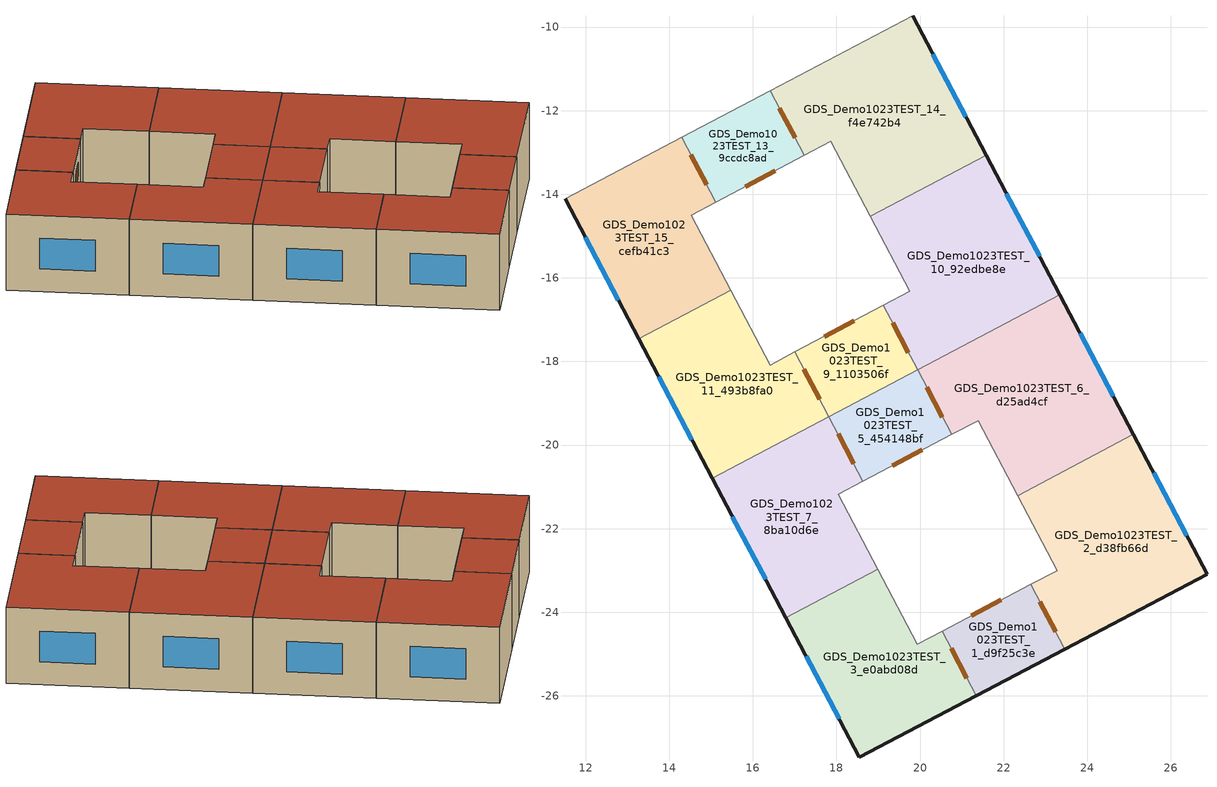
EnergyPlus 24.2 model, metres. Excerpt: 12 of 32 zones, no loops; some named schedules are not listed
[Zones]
GDS_Demo1023TEST_10_92edbe8e
 floor to GDS_Demo1023TEST_12_8810b300 (Generic Interior Floor): 21.58,-13.07 23.34,-16.41 19.94,-18.2 19.13,-16.66 19.76,-16.32 18.81,-14.53 z2.57
 wall outside (gds__ABC_wall_baseline_exterior): 23.34,-16.41 21.58,-13.07 z2.57:5.13
 wall to GDS_Demo1023TEST_12_8810b300 (Generic Interior Wall): 18.81,-14.53 19.76,-16.32 19.13,-16.66 z2.57:5.13
 wall to GDS_Demo1023TEST_9_1103506f (Generic Interior Wall): 19.13,-16.66 19.94,-18.2 z2.57:5.13
 wall to GDS_Demo1023TEST_14_f4e742b4 (Generic Interior Wall): 21.58,-13.07 18.81,-14.53 z2.57:5.13
 wall to GDS_Demo1023TEST_6_d25ad4cf (Generic Interior Wall): 19.94,-18.2 23.34,-16.41 z2.57:5.13
 window (gds__ABC_window_operable_baseline_exterior): 22.86,-15.49 22.07,-13.99 z3.33:4.36
 door inside (Generic Interior Door): 19.34,-17.07 19.72,-17.79 z2.62:4.72
 roof outside (gds__ABC_roof_baseline_exterior): 18.81,-14.53 19.76,-16.32 19.13,-16.66 19.94,-18.2 23.34,-16.41 21.58,-13.07 z5.13
GDS_Demo1023TEST_11_493b8fa0
 floor to GDS_Demo1023TEST_12_8810b300 (Generic Interior Floor): 17.01,-17.77 17.82,-19.32 15.03,-20.79 13.27,-17.45 15.47,-16.29 16.41,-18.09 z2.57
 wall outside (gds__ABC_wall_baseline_exterior): 13.27,-17.45 15.03,-20.79 z2.57:5.13
 wall to GDS_Demo1023TEST_12_8810b300 (Generic Interior Wall): 17.01,-17.77 16.41,-18.09 15.47,-16.29 z2.57:5.13
 wall to GDS_Demo1023TEST_9_1103506f (Generic Interior Wall): 17.82,-19.32 17.01,-17.77 z2.57:5.13
 wall to GDS_Demo1023TEST_15_cefb41c3 (Generic Interior Wall): 15.47,-16.29 13.27,-17.45 z2.57:5.13
 wall to GDS_Demo1023TEST_7_8ba10d6e (Generic Interior Wall): 15.03,-20.79 17.82,-19.32 z2.57:5.13
 window (gds__ABC_window_operable_baseline_exterior): 13.75,-18.37 14.54,-19.87 z3.33:4.36
 door inside (Generic Interior Door): 17.6,-18.91 17.22,-18.19 z2.62:4.72
 roof outside (gds__ABC_roof_baseline_exterior): 13.27,-17.45 15.03,-20.79 17.82,-19.32 17.01,-17.77 16.41,-18.09 15.47,-16.29 z5.13
GDS_Demo1023TEST_13_9ccdc8ad
 floor to GDS_Demo1023TEST_16_007eebd0 (Generic Interior Floor): 16.42,-11.52 17.23,-13.07 15.11,-14.19 14.3,-12.64 z2.57
 wall to GDS_Demo1023TEST_15_cefb41c3 (Generic Interior Wall): 14.3,-12.64 15.11,-14.19 z2.57:5.13
 wall to GDS_Demo1023TEST_17_f00c75cc (Generic Interior Wall): 16.42,-11.52 14.3,-12.64 z2.57:5.13
 wall to GDS_Demo1023TEST_16_007eebd0 (Generic Interior Wall): 15.11,-14.19 17.23,-13.07 z2.57:5.13
 wall to GDS_Demo1023TEST_14_f4e742b4 (Generic Interior Wall): 17.23,-13.07 16.42,-11.52 z2.57:5.13
 door inside (Generic Interior Door): 14.52,-13.06 14.9,-13.77 / 15.82,-13.82 16.53,-13.44 / 17.02,-12.65 16.64,-11.94 z2.62:4.72
 roof outside (gds__ABC_roof_baseline_exterior): 14.3,-12.64 15.11,-14.19 17.23,-13.07 16.42,-11.52 z5.13
GDS_Demo1023TEST_14_f4e742b4
 floor to GDS_Demo1023TEST_16_007eebd0 (Generic Interior Floor): 19.82,-9.73 21.58,-13.07 18.81,-14.53 17.87,-12.74 17.23,-13.07 16.42,-11.52 z2.57
 wall outside (gds__ABC_wall_baseline_exterior): 21.58,-13.07 19.82,-9.73 z2.57:5.13
 wall to GDS_Demo1023TEST_16_007eebd0 (Generic Interior Wall): 17.23,-13.07 17.87,-12.74 18.81,-14.53 z2.57:5.13
 wall to GDS_Demo1023TEST_18_9762a422 (Generic Interior Wall): 19.82,-9.73 16.42,-11.52 z2.57:5.13
 window (gds__ABC_window_operable_baseline_exterior): 21.1,-12.15 20.31,-10.65 z3.33:4.36
 roof outside (gds__ABC_roof_baseline_exterior): 16.42,-11.52 17.23,-13.07 17.87,-12.74 18.81,-14.53 21.58,-13.07 19.82,-9.73 z5.13
GDS_Demo1023TEST_15_cefb41c3
 floor to GDS_Demo1023TEST_16_007eebd0 (Generic Interior Floor): 14.3,-12.64 15.11,-14.19 14.52,-14.5 15.47,-16.29 13.27,-17.45 11.51,-14.11 z2.57
 wall outside (gds__ABC_wall_baseline_exterior): 11.51,-14.11 13.27,-17.45 z2.57:5.13
 wall to GDS_Demo1023TEST_16_007eebd0 (Generic Interior Wall): 15.47,-16.29 14.52,-14.5 15.11,-14.19 z2.57:5.13
 wall to GDS_Demo1023TEST_19_b7978965 (Generic Interior Wall): 14.3,-12.64 11.51,-14.11 z2.57:5.13
 window (gds__ABC_window_operable_baseline_exterior): 11.99,-15.03 12.78,-16.54 z3.33:4.36
 roof outside (gds__ABC_roof_baseline_exterior): 11.51,-14.11 13.27,-17.45 15.47,-16.29 14.52,-14.5 15.11,-14.19 14.3,-12.64 z5.13
GDS_Demo1023TEST_1_d9f25c3e
 floor to GDS_Demo1023TEST_4_ec3c371f (Generic Interior Floor): 22.65,-23.33 23.46,-24.88 21.34,-26 20.53,-24.45 z2.57
 wall outside (gds__ABC_wall_baseline_exterior): 21.34,-26 23.46,-24.88 z2.57:5.13
 wall to GDS_Demo1023TEST_3_e0abd08d (Generic Interior Wall): 20.53,-24.45 21.34,-26 z2.57:5.13
 wall to GDS_Demo1023TEST_4_ec3c371f (Generic Interior Wall): 22.65,-23.33 20.53,-24.45 z2.57:5.13
 wall to GDS_Demo1023TEST_2_d38fb66d (Generic Interior Wall): 23.46,-24.88 22.65,-23.33 z2.57:5.13
 door inside (Generic Interior Door): 20.75,-24.87 21.12,-25.58 / 21.95,-23.7 21.23,-24.08 / 23.24,-24.47 22.87,-23.75 z2.62:4.72
 roof outside (gds__ABC_roof_baseline_exterior): 20.53,-24.45 21.34,-26 23.46,-24.88 22.65,-23.33 z5.13
GDS_Demo1023TEST_2_d38fb66d
 floor to GDS_Demo1023TEST_4_ec3c371f (Generic Interior Floor): 25.1,-19.75 26.86,-23.09 23.46,-24.88 22.65,-23.33 23.28,-23 22.33,-21.21 z2.57
 wall outside (gds__ABC_wall_baseline_exterior): 23.46,-24.88 26.86,-23.09 25.1,-19.75 z2.57:5.13
 wall to GDS_Demo1023TEST_4_ec3c371f (Generic Interior Wall): 22.33,-21.21 23.28,-23 22.65,-23.33 z2.57:5.13
 wall to GDS_Demo1023TEST_6_d25ad4cf (Generic Interior Wall): 25.1,-19.75 22.33,-21.21 z2.57:5.13
 window (gds__ABC_window_operable_baseline_exterior): 26.38,-22.17 25.59,-20.66 z3.33:4.36
 roof outside (gds__ABC_roof_baseline_exterior): 22.33,-21.21 23.28,-23 22.65,-23.33 23.46,-24.88 26.86,-23.09 25.1,-19.75 z5.13
GDS_Demo1023TEST_3_e0abd08d
 floor to GDS_Demo1023TEST_4_ec3c371f (Generic Interior Floor): 20.53,-24.45 21.34,-26 18.55,-27.47 16.79,-24.13 18.99,-22.97 19.94,-24.76 z2.57
 wall outside (gds__ABC_wall_baseline_exterior): 16.79,-24.13 18.55,-27.47 21.34,-26 z2.57:5.13
 wall to GDS_Demo1023TEST_4_ec3c371f (Generic Interior Wall): 20.53,-24.45 19.94,-24.76 18.99,-22.97 z2.57:5.13
 wall to GDS_Demo1023TEST_7_8ba10d6e (Generic Interior Wall): 18.99,-22.97 16.79,-24.13 z2.57:5.13
 window (gds__ABC_window_operable_baseline_exterior): 17.27,-25.05 18.07,-26.55 z3.33:4.36
 roof outside (gds__ABC_roof_baseline_exterior): 16.79,-24.13 18.55,-27.47 21.34,-26 20.53,-24.45 19.94,-24.76 18.99,-22.97 z5.13
GDS_Demo1023TEST_5_454148bf
 floor to GDS_Demo1023TEST_8_8ae68332 (Generic Interior Floor): 19.94,-18.2 20.76,-19.75 18.64,-20.87 17.82,-19.32 z2.57
 wall to GDS_Demo1023TEST_7_8ba10d6e (Generic Interior Wall): 17.82,-19.32 18.64,-20.87 z2.57:5.13
 wall to GDS_Demo1023TEST_9_1103506f (Generic Interior Wall): 19.94,-18.2 17.82,-19.32 z2.57:5.13
 wall to GDS_Demo1023TEST_8_8ae68332 (Generic Interior Wall): 18.64,-20.87 20.76,-19.75 z2.57:5.13
 wall to GDS_Demo1023TEST_6_d25ad4cf (Generic Interior Wall): 20.76,-19.75 19.94,-18.2 z2.57:5.13
 door inside (Generic Interior Door): 18.04,-19.73 18.42,-20.45 / 19.34,-20.5 20.05,-20.12 / 20.54,-19.33 20.16,-18.62 z2.62:4.72
 roof outside (gds__ABC_roof_baseline_exterior): 17.82,-19.32 18.64,-20.87 20.76,-19.75 19.94,-18.2 z5.13
GDS_Demo1023TEST_6_d25ad4cf
 floor to GDS_Demo1023TEST_8_8ae68332 (Generic Interior Floor): 23.34,-16.41 25.1,-19.75 22.33,-21.21 21.39,-19.41 20.76,-19.75 19.94,-18.2 z2.57
 wall outside (gds__ABC_wall_baseline_exterior): 25.1,-19.75 23.34,-16.41 z2.57:5.13
 wall to GDS_Demo1023TEST_8_8ae68332 (Generic Interior Wall): 20.76,-19.75 21.39,-19.41 22.33,-21.21 z2.57:5.13
 window (gds__ABC_window_operable_baseline_exterior): 24.62,-18.83 23.83,-17.33 z3.33:4.36
 roof outside (gds__ABC_roof_baseline_exterior): 19.94,-18.2 20.76,-19.75 21.39,-19.41 22.33,-21.21 25.1,-19.75 23.34,-16.41 z5.13
GDS_Demo1023TEST_7_8ba10d6e
 floor to GDS_Demo1023TEST_8_8ae68332 (Generic Interior Floor): 17.82,-19.32 18.64,-20.87 18.04,-21.18 18.99,-22.97 16.79,-24.13 15.03,-20.79 z2.57
 wall outside (gds__ABC_wall_baseline_exterior): 15.03,-20.79 16.79,-24.13 z2.57:5.13
 wall to GDS_Demo1023TEST_8_8ae68332 (Generic Interior Wall): 18.99,-22.97 18.04,-21.18 18.64,-20.87 z2.57:5.13
 window (gds__ABC_window_operable_baseline_exterior): 15.51,-21.71 16.31,-23.21 z3.33:4.36
 roof outside (gds__ABC_roof_baseline_exterior): 15.03,-20.79 16.79,-24.13 18.99,-22.97 18.04,-21.18 18.64,-20.87 17.82,-19.32 z5.13
GDS_Demo1023TEST_9_1103506f
 floor to GDS_Demo1023TEST_12_8810b300 (Generic Interior Floor): 19.13,-16.66 19.94,-18.2 17.82,-19.32 17.01,-17.77 z2.57
 wall to GDS_Demo1023TEST_12_8810b300 (Generic Interior Wall): 19.13,-16.66 17.01,-17.77 z2.57:5.13
 door inside (Generic Interior Door): 18.42,-17.03 17.71,-17.4 z2.62:4.72
 roof outside (gds__ABC_roof_baseline_exterior): 17.01,-17.77 17.82,-19.32 19.94,-18.2 19.13,-16.66 z5.13
[Building]
GDS_designcase: North Axis {deg}=0; Terrain=City; Solar Distribution=FullExteriorWithReflections
[Site:Location]
Site 1: Latitude {deg}=0; Longitude {deg}=0; Time Zone {hr}=0; Elevation {m}=0
[Site:WaterMainsTemperature]
Calculation Method=CorrelationFromWeatherFile
[SizingPeriod:DesignDay] Day of Month=21; Dry-Bulb Temperature Range Modifier Type=DefaultMultipliers; Humidity Condition Type=Wetbulb; Barometric Pressure {Pa}=101230; Rain Indicator=No; Snow Indicator=No; Daylight Saving Time Indicator=No; Solar Model Indicator=ASHRAEClearSky; Begin Environment Reset Mode=FullResetAtBeginEnvironment
Name | Month | Day Type | Maximum Dry-Bulb Temperature {C} | Daily Dry-Bulb Temperature Range {deltaC} | Wetbulb or DewPoint at Maximum Dry-Bulb {C} | Wind Speed {m/s} | Wind Direction {deg} | Sky Clearness
Syracuse.Hancock.Intl.AP Cooling Design Day 0.4% Condns DB=>MWB | 7 | SummerDesignDay | 31.1 | 8.6 | 21.8 | 2.2 | 217 | 1
Syracuse.Hancock.Intl.AP Heating Design Day 99.6% Condns DB | 1 | WinterDesignDay | -9.7856 | 0 | -9.7856 | 2.6 | 340 | 0
[Site:GroundTemperature:BuildingSurface]
13.3, 12.4, 12.6, 13.3, 15.8, 18, 19.8, 20.8, 20.6, 19.3, 17.3, 15.1
[Material] Thermal Absorptance=0.9
Name | Roughness | Thickness {m} | Conductivity {W/m-K} | Density {kg/m3} | Specific Heat {J/kg-K} | Solar Absorptance | Visible Absorptance
gds__gds__ABC_roof_baseline_exterior_0 | MediumRough | 0.25 | 0.078 | 800 | 900 | 0.7 | 0.7
gds__gds__ABC_wall_baseline_exterior_0 | MediumRough | 0.3 | 0.32 | 1800 | 900 | 0.7 | 0.7
Generic 25mm Wood | MediumSmooth | 0.0254 | 0.15 | 608 | 1630 | 0.5 | 0.5
Generic Acoustic Tile | MediumSmooth | 0.02 | 0.06 | 368 | 590 | 0.2 | 0.2
Generic Ceiling Air Gap | Smooth | 0.1 | 0.556 | 1.28 | 1000 | 0.7 | 0.7
Generic Gypsum Board | MediumSmooth | 0.0127 | 0.16 | 800 | 1090 | 0.5 | 0.5
Generic LW Concrete | MediumRough | 0.1 | 0.53 | 1280 | 840 | 0.8 | 0.8
Generic Wall Air Gap | Smooth | 0.1 | 0.667 | 1.28 | 1000 | 0.7 | 0.7
[WindowMaterial:SimpleGlazingSystem]
gds__gds__ABC_window_operable_baseline_exterior_0: U-Factor {W/m2-K}=3.634; Solar Heat Gain Coefficient=0.348; Visible Transmittance=0.4
[Construction]
gds__ABC_roof_baseline_exterior: gds__gds__ABC_roof_baseline_exterior_0
gds__ABC_wall_baseline_exterior: gds__gds__ABC_wall_baseline_exterior_0
gds__ABC_window_operable_baseline_exterior: gds__gds__ABC_window_operable_baseline_exterior_0
Generic Interior Door: Generic 25mm Wood
Generic Interior Floor: Generic Acoustic Tile, Generic Ceiling Air Gap, Generic LW Concrete
Generic Interior Wall: Generic Gypsum Board, Generic Wall Air Gap, Generic Gypsum Board
[Zone] Multiplier=1; Ceiling Height {m}=2.565; Part of Total Floor Area=Yes
Name | Volume {m3}
GDS_Demo1023TEST_10_92edbe8e | 33.5376
GDS_Demo1023TEST_11_493b8fa0; GDS_Demo1023TEST_15_cefb41c3; GDS_Demo1023TEST_3_e0abd08d; GDS_Demo1023TEST_7_8ba10d6e | 27.0871
GDS_Demo1023TEST_13_9ccdc8ad; GDS_Demo1023TEST_1_d9f25c3e; GDS_Demo1023TEST_5_454148bf; GDS_Demo1023TEST_9_1103506f | 10.7439
GDS_Demo1023TEST_14_f4e742b4; GDS_Demo1023TEST_2_d38fb66d; GDS_Demo1023TEST_6_d25ad4cf | 33.5375
[Space]
Name | Zone | Volume {m3} | Space Type
GDS_Demo1023TEST_10_92edbe8e_Space | GDS_Demo1023TEST_10_92edbe8e | 33.5376 | GDS_Bed_R9
GDS_Demo1023TEST_11_493b8fa0_Space | GDS_Demo1023TEST_11_493b8fa0 | 27.0871 | GDS_Bed_R10
GDS_Demo1023TEST_13_9ccdc8ad_Space | GDS_Demo1023TEST_13_9ccdc8ad | 10.7439 | GDS_Bath_R12
GDS_Demo1023TEST_14_f4e742b4_Space | GDS_Demo1023TEST_14_f4e742b4 | 33.5375 | GDS_Bed_R13
GDS_Demo1023TEST_15_cefb41c3_Space | GDS_Demo1023TEST_15_cefb41c3 | 27.0871 | GDS_Bed_R14
GDS_Demo1023TEST_1_d9f25c3e_Space | GDS_Demo1023TEST_1_d9f25c3e | 10.7439 | GDS_Bath_R0
GDS_Demo1023TEST_2_d38fb66d_Space | GDS_Demo1023TEST_2_d38fb66d | 33.5375 | GDS_Bed_R1
GDS_Demo1023TEST_3_e0abd08d_Space | GDS_Demo1023TEST_3_e0abd08d | 27.0871 | GDS_Bed_R2
GDS_Demo1023TEST_5_454148bf_Space | GDS_Demo1023TEST_5_454148bf | 10.7439 | GDS_Bath_R4
GDS_Demo1023TEST_6_d25ad4cf_Space | GDS_Demo1023TEST_6_d25ad4cf | 33.5375 | GDS_Bed_R5
GDS_Demo1023TEST_7_8ba10d6e_Space | GDS_Demo1023TEST_7_8ba10d6e | 27.0871 | GDS_Bed_R6
GDS_Demo1023TEST_9_1103506f_Space | GDS_Demo1023TEST_9_1103506f | 10.7439 | GDS_Bath_R8
[SpaceList]
GDS_Bed_R9: GDS_Demo1023TEST_10_92edbe8e_Space
GDS_Bed_R10: GDS_Demo1023TEST_11_493b8fa0_Space
GDS_Bath_R12: GDS_Demo1023TEST_13_9ccdc8ad_Space
GDS_Bed_R13: GDS_Demo1023TEST_14_f4e742b4_Space
GDS_Bed_R14: GDS_Demo1023TEST_15_cefb41c3_Space
GDS_Bath_R0: GDS_Demo1023TEST_1_d9f25c3e_Space
GDS_Bath_R28: GDS_Demo1023TEST_29_cff00286_Space
GDS_Bed_R1: GDS_Demo1023TEST_2_d38fb66d_Space
GDS_Bed_R2: GDS_Demo1023TEST_3_e0abd08d_Space
GDS_Bath_R4: GDS_Demo1023TEST_5_454148bf_Space
GDS_Bed_R5: GDS_Demo1023TEST_6_d25ad4cf_Space
GDS_Bed_R6: GDS_Demo1023TEST_7_8ba10d6e_Space
GDS_Bath_R8: GDS_Demo1023TEST_9_1103506f_Space
[Lights] Design Level Calculation Method=Watts/Area; Watts per Floor Area {W/m2}=5.17; Return Air Fraction=0; Fraction Radiant=0.32; Fraction Visible=0.25; Fraction Replaceable=1
Name | Zone or ZoneList or Space or SpaceList | Schedule
{e5822f6a-ae30-4a33-93ed-679e83f6d61f} | GDS_Bed_R9 | GDS_Bed_Lighting
{04ebb7da-0375-4769-bd56-803d1a98c781} | GDS_Bed_R10 | GDS_Bed_Lighting
{e060f8f9-2f63-4974-b653-d3445457b6c8} | GDS_Bath_R12 | GDS_Bath_Lighting
{e939422b-f962-4b6a-b0ed-ca4cffa48f2a} | GDS_Bed_R13 | GDS_Bed_Lighting
{c7d3c1dc-0d41-43ba-8da3-1ceda9e4fb73} | GDS_Bed_R14 | GDS_Bed_Lighting
{9742f5cb-3d86-4073-8b65-993987fcf223} | GDS_Bath_R0 | GDS_Bath_Lighting
GDS_Bath_Lighting | GDS_Bath_R28 | GDS_Bath_Lighting
{bccba1dc-c6e1-4284-a330-6883cbc5c813} | GDS_Bed_R1 | GDS_Bed_Lighting
{4a443105-2e5e-4200-973f-547759293bbc} | GDS_Bed_R2 | GDS_Bed_Lighting
{d8ba72c2-1027-4812-a074-0e7a1294ada3} | GDS_Bath_R4 | GDS_Bath_Lighting
{d74b4b96-a628-4dad-af80-80d227de7de3} | GDS_Bed_R5 | GDS_Bed_Lighting
GDS_Bed_Lighting | GDS_Bed_R6 | GDS_Bed_Lighting
{157c2828-7223-4a89-b59a-60c637a3717a} | GDS_Bath_R8 | GDS_Bath_Lighting
[People] Number of People Calculation Method=People/Area; Fraction Radiant=0.3; Enable ASHRAE 55 Comfort Warnings=No; Mean Radiant Temperature Calculation Type=EnclosureAveraged; Work Efficiency Schedule=GDS_Work_Efficiency_Schedule; Clothing Insulation Calculation Method=ClothingInsulationSchedule; Clothing Insulation Schedule=GDS_Clothing_Schedule; Air Velocity Schedule=GDS_Air_Velocity_Schedule; Thermal Comfort Model Type 1=Fanger
Name | Zone or ZoneList or Space or SpaceList | Number of People Schedule | People per Floor Area {person/m2} | Activity Level Schedule
{ab7b2177-ad39-4897-92f8-6883e7ffd0dd} | GDS_Bed_R9 | GDS_Bed_Occupancy | 0.0269 | GDS_Bed_Activity
{6b9206c7-4351-4a7a-a6b3-3f7f89abba4c} | GDS_Bed_R10 | GDS_Bed_Occupancy | 0.0269 | GDS_Bed_Activity
{b12b50db-79dc-4302-b246-233438003336} | GDS_Bath_R12 | GDS_Bath_Occupancy | 0.01 | GDS_Bath_Activity
{3c98caa4-aa7b-42d3-a794-bf74eab474ac} | GDS_Bed_R13 | GDS_Bed_Occupancy | 0.0269 | GDS_Bed_Activity
{830abf93-9d52-4e4c-a803-cd59517f92fa} | GDS_Bed_R14 | GDS_Bed_Occupancy | 0.0269 | GDS_Bed_Activity
{7c7cea73-3d79-4242-b20f-36032f37d2bf} | GDS_Bath_R0 | GDS_Bath_Occupancy | 0.01 | GDS_Bath_Activity
GDS_Bath_People | GDS_Bath_R28 | GDS_Bath_Occupancy | 0.01 | GDS_Bath_Activity
{ef3bc421-c704-4626-baec-9c25928d6f59} | GDS_Bed_R1 | GDS_Bed_Occupancy | 0.0269 | GDS_Bed_Activity
{62821435-11e8-45ee-99eb-6bac201457a1} | GDS_Bed_R2 | GDS_Bed_Occupancy | 0.0269 | GDS_Bed_Activity
{e1ca86ed-27a9-4d5b-b306-bf2178b7ee94} | GDS_Bath_R4 | GDS_Bath_Occupancy | 0.01 | GDS_Bath_Activity
{1790190e-601f-42a2-bbf7-ed18dd4f3300} | GDS_Bed_R5 | GDS_Bed_Occupancy | 0.0269 | GDS_Bed_Activity
GDS_Bed_People | GDS_Bed_R6 | GDS_Bed_Occupancy | 0.0269 | GDS_Bed_Activity
{5952f623-f157-4f55-b1bb-f11bc4906fc4} | GDS_Bath_R8 | GDS_Bath_Occupancy | 0.01 | GDS_Bath_Activity
[ElectricEquipment] Design Level Calculation Method=Watts/Area; Fraction Latent=0; Fraction Radiant=0.5; Fraction Lost=0
Name | Zone or ZoneList or Space or SpaceList | Schedule | Watts per Floor Area {W/m2}
{5546f88f-75f8-44c4-84da-78cc9310355a} | GDS_Bed_R9 | GDS_Bed_Equipment | 18
{8db9b60a-756f-402b-8065-0ff32c3f89cb} | GDS_Bed_R10 | GDS_Bed_Equipment | 18
{8e7bad45-7276-44c1-9c67-6e2dd0c21e72} | GDS_Bath_R12 | GDS_Bath_Equipment | 2.5
{f6072329-4637-4a1d-b6f1-6ea62c7da0e1} | GDS_Bed_R13 | GDS_Bed_Equipment | 18
{42a77c59-a5d4-4dd7-8d78-88ca11184526} | GDS_Bed_R14 | GDS_Bed_Equipment | 18
{b794e4b3-ea68-4cb4-ae06-2723126f5a61} | GDS_Bath_R0 | GDS_Bath_Equipment | 2.5
GDS_Bath_ElecEquip | GDS_Bath_R28 | GDS_Bath_Equipment | 2.5
{c60da951-a519-43de-a691-11c50961b550} | GDS_Bed_R1 | GDS_Bed_Equipment | 18
{491715d5-a525-44d6-b9d4-d543626bba4d} | GDS_Bed_R2 | GDS_Bed_Equipment | 18
{84e9c8fe-2f69-4d29-a758-dea53c171817} | GDS_Bath_R4 | GDS_Bath_Equipment | 2.5
{eee20e8b-dc0c-47bb-978e-efe4da21a4df} | GDS_Bed_R5 | GDS_Bed_Equipment | 18
GDS_Bed_ElecEquip | GDS_Bed_R6 | GDS_Bed_Equipment | 18
{fb6c1c85-4c43-446c-90fd-63a2ec59bd5a} | GDS_Bath_R8 | GDS_Bath_Equipment | 2.5
[ZoneInfiltration:DesignFlowRate] Design Flow Rate Calculation Method=Flow/ExteriorArea; Flow Rate per Exterior Surface Area {m3/s-m2}=0.0007; Constant Term Coefficient=1; Temperature Term Coefficient=0; Velocity Term Coefficient=0
Name | Zone or ZoneList or Space or SpaceList | Schedule
{91b4c3b0-f4af-4292-9613-d1a85c39cf6a} | GDS_Bed_R9 | GDS_Bed_Infiltration
{c19fdeea-2eb5-4712-b4ae-f9b7accff983} | GDS_Bed_R10 | GDS_Bed_Infiltration
{de550457-c6fa-422d-b69e-a03848a04b48} | GDS_Bath_R12 | GDS_Bath_Infiltration
{8d346b91-1242-47f9-955d-1b2dae36b190} | GDS_Bed_R13 | GDS_Bed_Infiltration
{66b0f823-3fe4-4d13-aedf-ac2229b7a0ec} | GDS_Bed_R14 | GDS_Bed_Infiltration
{fe535695-fc57-4e26-afc3-741eeb81128d} | GDS_Bath_R0 | GDS_Bath_Infiltration
GDS_Bath_Infiltration | GDS_Bath_R28 | GDS_Bath_Infiltration
{19470085-cbd4-4732-ad88-050e2dcef72e} | GDS_Bed_R1 | GDS_Bed_Infiltration
{ef18460a-10ec-4998-b4fb-e265d86646cd} | GDS_Bed_R2 | GDS_Bed_Infiltration
{7d9ffac4-2e57-496c-a246-99fc4abdc2bf} | GDS_Bath_R4 | GDS_Bath_Infiltration
{0527ef5f-108d-4c34-ac82-548da09540f8} | GDS_Bed_R5 | GDS_Bed_Infiltration
GDS_Bed_Infiltration | GDS_Bed_R6 | GDS_Bed_Infiltration
{a3375efe-b1e3-4104-81f9-410e50077561} | GDS_Bath_R8 | GDS_Bath_Infiltration
[ZoneControl:Thermostat] Temperature Difference Between Cutout And Setpoint {deltaC}=0
Name | Zone or ZoneList | Control Type Schedule | Control 1
GDS_Demo1023TEST_10_92edbe8e Thermostat | GDS_Demo1023TEST_10_92edbe8e | GDS_Demo1023TEST_10_92edbe8e Thermostat Schedule | GDS_Bed_Setpoint..GDS_Demo1023TEST_10_92edbe8e
GDS_Demo1023TEST_11_493b8fa0 Thermostat | GDS_Demo1023TEST_11_493b8fa0 | GDS_Demo1023TEST_11_493b8fa0 Thermostat Schedule | GDS_Bed_Setpoint..GDS_Demo1023TEST_11_493b8fa0
GDS_Demo1023TEST_13_9ccdc8ad Thermostat | GDS_Demo1023TEST_13_9ccdc8ad | GDS_Demo1023TEST_13_9ccdc8ad Thermostat Schedule | GDS_Bath_Setpoint..GDS_Demo1023TEST_13_9ccdc8ad
GDS_Demo1023TEST_14_f4e742b4 Thermostat | GDS_Demo1023TEST_14_f4e742b4 | GDS_Demo1023TEST_14_f4e742b4 Thermostat Schedule | GDS_Bed_Setpoint..GDS_Demo1023TEST_14_f4e742b4
GDS_Demo1023TEST_15_cefb41c3 Thermostat | GDS_Demo1023TEST_15_cefb41c3 | GDS_Demo1023TEST_15_cefb41c3 Thermostat Schedule | GDS_Bed_Setpoint..GDS_Demo1023TEST_15_cefb41c3
GDS_Demo1023TEST_1_d9f25c3e Thermostat | GDS_Demo1023TEST_1_d9f25c3e | GDS_Demo1023TEST_1_d9f25c3e Thermostat Schedule | GDS_Bath_Setpoint..GDS_Demo1023TEST_1_d9f25c3e
GDS_Demo1023TEST_2_d38fb66d Thermostat | GDS_Demo1023TEST_2_d38fb66d | GDS_Demo1023TEST_2_d38fb66d Thermostat Schedule | GDS_Bed_Setpoint..GDS_Demo1023TEST_2_d38fb66d
GDS_Demo1023TEST_3_e0abd08d Thermostat | GDS_Demo1023TEST_3_e0abd08d | GDS_Demo1023TEST_3_e0abd08d Thermostat Schedule | GDS_Bed_Setpoint..GDS_Demo1023TEST_3_e0abd08d
GDS_Demo1023TEST_5_454148bf Thermostat | GDS_Demo1023TEST_5_454148bf | GDS_Demo1023TEST_5_454148bf Thermostat Schedule | GDS_Bath_Setpoint..GDS_Demo1023TEST_5_454148bf
GDS_Demo1023TEST_6_d25ad4cf Thermostat | GDS_Demo1023TEST_6_d25ad4cf | GDS_Demo1023TEST_6_d25ad4cf Thermostat Schedule | GDS_Bed_Setpoint..GDS_Demo1023TEST_6_d25ad4cf
GDS_Demo1023TEST_7_8ba10d6e Thermostat | GDS_Demo1023TEST_7_8ba10d6e | GDS_Demo1023TEST_7_8ba10d6e Thermostat Schedule | GDS_Bed_Setpoint..GDS_Demo1023TEST_7_8ba10d6e
GDS_Demo1023TEST_9_1103506f Thermostat | GDS_Demo1023TEST_9_1103506f | GDS_Demo1023TEST_9_1103506f Thermostat Schedule | GDS_Bath_Setpoint..GDS_Demo1023TEST_9_1103506f
[ThermostatSetpoint:DualSetpoint]
Name | Heating Setpoint Temperature Schedule | Cooling Setpoint Temperature Schedule
GDS_Bed_Setpoint..GDS_Demo1023TEST_10_92edbe8e; GDS_Bed_Setpoint..GDS_Demo1023TEST_11_493b8fa0; GDS_Bed_Setpoint..GDS_Demo1023TEST_14_f4e742b4; GDS_Bed_Setpoint..GDS_Demo1023TEST_15_cefb41c3; GDS_Bed_Setpoint..GDS_Demo1023TEST_2_d38fb66d; GDS_Bed_Setpoint..GDS_Demo1023TEST_3_e0abd08d; GDS_Bed_Setpoint..GDS_Demo1023TEST_6_d25ad4cf; GDS_Bed_Setpoint..GDS_Demo1023TEST_7_8ba10d6e | GDS_Bed_Heating | GDS_Bed_Cooling
GDS_Bath_Setpoint..GDS_Demo1023TEST_13_9ccdc8ad; GDS_Bath_Setpoint..GDS_Demo1023TEST_1_d9f25c3e; GDS_Bath_Setpoint..GDS_Demo1023TEST_5_454148bf; GDS_Bath_Setpoint..GDS_Demo1023TEST_9_1103506f | GDS_Bath_Heating | GDS_Bath_Cooling
[Zone equipment]
GDS_Demo1023TEST_10_92edbe8e: GDS_Demo1023TEST_10_92edbe8e Electric Baseboard
GDS_Demo1023TEST_11_493b8fa0: GDS_Demo1023TEST_11_493b8fa0 Electric Baseboard
GDS_Demo1023TEST_13_9ccdc8ad: GDS_Demo1023TEST_13_9ccdc8ad Electric Baseboard
GDS_Demo1023TEST_14_f4e742b4: GDS_Demo1023TEST_14_f4e742b4 Electric Baseboard
GDS_Demo1023TEST_15_cefb41c3: GDS_Demo1023TEST_15_cefb41c3 Electric Baseboard
GDS_Demo1023TEST_1_d9f25c3e: GDS_Demo1023TEST_1_d9f25c3e Electric Baseboard
GDS_Demo1023TEST_2_d38fb66d: GDS_Demo1023TEST_2_d38fb66d Electric Baseboard
GDS_Demo1023TEST_3_e0abd08d: GDS_Demo1023TEST_3_e0abd08d Electric Baseboard
GDS_Demo1023TEST_5_454148bf: GDS_Demo1023TEST_5_454148bf Electric Baseboard
GDS_Demo1023TEST_6_d25ad4cf: GDS_Demo1023TEST_6_d25ad4cf Electric Baseboard
GDS_Demo1023TEST_7_8ba10d6e: GDS_Demo1023TEST_7_8ba10d6e Electric Baseboard
GDS_Demo1023TEST_9_1103506f: GDS_Demo1023TEST_9_1103506f Electric Baseboard
[Sizing:Zone] Zone Cooling Design Supply Air Temperature Input Method=SupplyAirTemperature; Zone Cooling Design Supply Air Temperature {C}=14; Zone Cooling Design Supply Air Temperature Difference {deltaC}=11.11; Zone Heating Design Supply Air Temperature Input Method=SupplyAirTemperature; Zone Heating Design Supply Air Temperature {C}=40; Zone Heating Design Supply Air Temperature Difference {deltaC}=11.11; Zone Cooling Design Supply Air Humidity Ratio {kgWater/kgDryAir}=0.0085; Zone Heating Design Supply Air Humidity Ratio {kgWater/kgDryAir}=0.008; Cooling Design Air Flow Method=DesignDay; Cooling Design Air Flow Rate {m3/s}=0; Cooling Minimum Air Flow per Zone Floor Area {m3/s-m2}=0.000762; Cooling Minimum Air Flow {m3/s}=0; Cooling Minimum Air Flow Fraction=0; Heating Design Air Flow Method=DesignDay; Heating Design Air Flow Rate {m3/s}=0; Heating Maximum Air Flow per Zone Floor Area {m3/s-m2}=0.002032; Heating Maximum Air Flow {m3/s}=0.141576; Heating Maximum Air Flow Fraction=0.3; Account for Dedicated Outdoor Air System=No; Zone Load Sizing Method=Sensible Load Only No Latent Load; Zone Latent Cooling Design Supply Air Humidity Ratio Input Method=HumidityRatioDifference; Zone Cooling Design Supply Air Humidity Ratio Difference {kgWater/kgDryAir}=0.005; Zone Latent Heating Design Supply Air Humidity Ratio Input Method=HumidityRatioDifference; Zone Humidification Design Supply Air Humidity Ratio Difference {kgWater/kgDryAir}=0.005; Type of Space Sum to Use=Coincident
Name | Design Specification Outdoor Air Object
GDS_Demo1023TEST_10_92edbe8e | GDS_Demo1023TEST_10_92edbe8e DSOA Space List
GDS_Demo1023TEST_11_493b8fa0 | GDS_Demo1023TEST_11_493b8fa0 DSOA Space List
GDS_Demo1023TEST_13_9ccdc8ad | GDS_Demo1023TEST_13_9ccdc8ad DSOA Space List
GDS_Demo1023TEST_14_f4e742b4 | GDS_Demo1023TEST_14_f4e742b4 DSOA Space List
GDS_Demo1023TEST_15_cefb41c3 | GDS_Demo1023TEST_15_cefb41c3 DSOA Space List
GDS_Demo1023TEST_1_d9f25c3e | GDS_Demo1023TEST_1_d9f25c3e DSOA Space List
GDS_Demo1023TEST_2_d38fb66d | GDS_Demo1023TEST_2_d38fb66d DSOA Space List
GDS_Demo1023TEST_3_e0abd08d | GDS_Demo1023TEST_3_e0abd08d DSOA Space List
GDS_Demo1023TEST_5_454148bf | GDS_Demo1023TEST_5_454148bf DSOA Space List
GDS_Demo1023TEST_6_d25ad4cf | GDS_Demo1023TEST_6_d25ad4cf DSOA Space List
GDS_Demo1023TEST_7_8ba10d6e | GDS_Demo1023TEST_7_8ba10d6e DSOA Space List
GDS_Demo1023TEST_9_1103506f | GDS_Demo1023TEST_9_1103506f DSOA Space List
[DesignSpecification:OutdoorAir] Outdoor Air Method=Sum; Outdoor Air Flow per Person {m3/s-person}=0; Outdoor Air Flow per Zone Floor Area {m3/s-m2}=0; Outdoor Air Flow per Zone {m3/s}=0; Outdoor Air Flow Air Changes per Hour {1/hr}=0
Name | Outdoor Air Schedule
{979723e7-2dc2-43bb-88aa-1abd5c1626e9}; {52a2c72d-be72-498a-a657-e36d1cd65bfc}; {d29f15ec-7263-46cc-9abe-33c04fb6af3f}; {2e5f835c-21a7-4340-a411-a5594b93ca38}; {40464374-a84f-4dfd-a5a4-59c71721f67f}; {06075b40-80ee-4340-8598-8e3afcbaf0c1}; {88ca6a57-981e-4c02-9e49-e40eaeafb1e3}; GDS_Bed_Ventilation | GDS_Bed_Ventilation
{afa9096c-a30f-486f-863d-c53070dfa730}; {69120630-4bd2-464a-8e1c-4401cab79c81}; GDS_Bath_Ventilation; {a0d0de64-15ff-483c-b725-1806a5efc9d8}; {7988a144-53cf-4e19-b90a-7844ad30da85} | GDS_Bath_Ventilation
[DesignSpecification:OutdoorAir:SpaceList]
Name | Space Name 1 | Space Design Specification Outdoor Air Object Name 1
GDS_Demo1023TEST_10_92edbe8e DSOA Space List | GDS_Demo1023TEST_10_92edbe8e_Space | {979723e7-2dc2-43bb-88aa-1abd5c1626e9}
GDS_Demo1023TEST_11_493b8fa0 DSOA Space List | GDS_Demo1023TEST_11_493b8fa0_Space | {52a2c72d-be72-498a-a657-e36d1cd65bfc}
GDS_Demo1023TEST_13_9ccdc8ad DSOA Space List | GDS_Demo1023TEST_13_9ccdc8ad_Space | {afa9096c-a30f-486f-863d-c53070dfa730}
GDS_Demo1023TEST_14_f4e742b4 DSOA Space List | GDS_Demo1023TEST_14_f4e742b4_Space | {d29f15ec-7263-46cc-9abe-33c04fb6af3f}
GDS_Demo1023TEST_15_cefb41c3 DSOA Space List | GDS_Demo1023TEST_15_cefb41c3_Space | {2e5f835c-21a7-4340-a411-a5594b93ca38}
GDS_Demo1023TEST_1_d9f25c3e DSOA Space List | GDS_Demo1023TEST_1_d9f25c3e_Space | {69120630-4bd2-464a-8e1c-4401cab79c81}
GDS_Demo1023TEST_2_d38fb66d DSOA Space List | GDS_Demo1023TEST_2_d38fb66d_Space | {40464374-a84f-4dfd-a5a4-59c71721f67f}
GDS_Demo1023TEST_3_e0abd08d DSOA Space List | GDS_Demo1023TEST_3_e0abd08d_Space | {06075b40-80ee-4340-8598-8e3afcbaf0c1}
GDS_Demo1023TEST_5_454148bf DSOA Space List | GDS_Demo1023TEST_5_454148bf_Space | {a0d0de64-15ff-483c-b725-1806a5efc9d8}
GDS_Demo1023TEST_6_d25ad4cf DSOA Space List | GDS_Demo1023TEST_6_d25ad4cf_Space | {88ca6a57-981e-4c02-9e49-e40eaeafb1e3}
GDS_Demo1023TEST_7_8ba10d6e DSOA Space List | GDS_Demo1023TEST_7_8ba10d6e_Space | GDS_Bed_Ventilation
GDS_Demo1023TEST_9_1103506f DSOA Space List | GDS_Demo1023TEST_9_1103506f_Space | {7988a144-53cf-4e19-b90a-7844ad30da85}
[Schedule:Week:Daily]
GDS_Bed_Lighting Week Rule - Jan1-Jan14: {d33ce4cc-8945-4fa9-90a2-a351f629ffee}, {88158034-e607-4af1-9bcc-7e4cdb81bf90}, {88158034-e607-4af1-9bcc-7e4cdb81bf90}, {88158034-e607-4af1-9bcc-7e4cdb81bf90}, {88158034-e607-4af1-9bcc-7e4cdb81bf90}, {88158034-e607-4af1-9bcc-7e4cdb81bf90}, {d33ce4cc-8945-4fa9-90a2-a351f629ffee}, GDS_Bed_Lighting_Default, GDS_Bed_Lighting_Default, GDS_Bed_Lighting_Default, GDS_Bed_Lighting_Default, GDS_Bed_Lighting_Default
GDS_Bed_Lighting Week Rule - Jan15-May6: {f8951307-86cb-42be-84ea-a60b4affbca8}, {e82cec8c-ceaf-4457-b546-ec8aa21c9613}, {e82cec8c-ceaf-4457-b546-ec8aa21c9613}, {e82cec8c-ceaf-4457-b546-ec8aa21c9613}, {e82cec8c-ceaf-4457-b546-ec8aa21c9613}, {e82cec8c-ceaf-4457-b546-ec8aa21c9613}, {f8951307-86cb-42be-84ea-a60b4affbca8}, GDS_Bed_Lighting_Default, GDS_Bed_Lighting_Default, GDS_Bed_Lighting_Default, GDS_Bed_Lighting_Default, GDS_Bed_Lighting_Default
GDS_Bed_Lighting Week Rule - May7-May13: {f8951307-86cb-42be-84ea-a60b4affbca8}, {e82cec8c-ceaf-4457-b546-ec8aa21c9613}, {e82cec8c-ceaf-4457-b546-ec8aa21c9613}, {e82cec8c-ceaf-4457-b546-ec8aa21c9613}, {959ef049-9262-47e5-b82f-e05902d6eb1f}, {959ef049-9262-47e5-b82f-e05902d6eb1f}, {328264f4-f9c0-4c50-99fc-1f6deca45aa0}, GDS_Bed_Lighting_Default, GDS_Bed_Lighting_Default, GDS_Bed_Lighting_Default, GDS_Bed_Lighting_Default, GDS_Bed_Lighting_Default
GDS_Bed_Lighting Week Rule - May14-Aug19: {328264f4-f9c0-4c50-99fc-1f6deca45aa0}, {959ef049-9262-47e5-b82f-e05902d6eb1f}, {959ef049-9262-47e5-b82f-e05902d6eb1f}, {959ef049-9262-47e5-b82f-e05902d6eb1f}, {959ef049-9262-47e5-b82f-e05902d6eb1f}, {959ef049-9262-47e5-b82f-e05902d6eb1f}, {328264f4-f9c0-4c50-99fc-1f6deca45aa0}, GDS_Bed_Lighting_Default, GDS_Bed_Lighting_Default, GDS_Bed_Lighting_Default, GDS_Bed_Lighting_Default, GDS_Bed_Lighting_Default
GDS_Bed_Lighting Week Rule - Aug20-Aug26: {328264f4-f9c0-4c50-99fc-1f6deca45aa0}, {3228166c-8bd1-42de-85cf-7a731d06a76f}, {3228166c-8bd1-42de-85cf-7a731d06a76f}, {3228166c-8bd1-42de-85cf-7a731d06a76f}, {3228166c-8bd1-42de-85cf-7a731d06a76f}, {3228166c-8bd1-42de-85cf-7a731d06a76f}, GDS_Bed_Lighting_Default, GDS_Bed_Lighting_Default, GDS_Bed_Lighting_Default, GDS_Bed_Lighting_Default, GDS_Bed_Lighting_Default, GDS_Bed_Lighting_Default
GDS_Bed_Lighting Week Rule - Aug27-Dec16: GDS_Bed_Lighting_Default, {3228166c-8bd1-42de-85cf-7a731d06a76f}, {3228166c-8bd1-42de-85cf-7a731d06a76f}, {3228166c-8bd1-42de-85cf-7a731d06a76f}, {3228166c-8bd1-42de-85cf-7a731d06a76f}, {3228166c-8bd1-42de-85cf-7a731d06a76f}, GDS_Bed_Lighting_Default, GDS_Bed_Lighting_Default, GDS_Bed_Lighting_Default, GDS_Bed_Lighting_Default, GDS_Bed_Lighting_Default, GDS_Bed_Lighting_Default
GDS_Bed_Lighting Week Rule - Dec17-Dec23: GDS_Bed_Lighting_Default, {3228166c-8bd1-42de-85cf-7a731d06a76f}, {3228166c-8bd1-42de-85cf-7a731d06a76f}, {68163c2f-1fda-4dae-a5cf-b6b043bdff23}, {68163c2f-1fda-4dae-a5cf-b6b043bdff23}, {68163c2f-1fda-4dae-a5cf-b6b043bdff23}, {057959fd-3590-4eec-96a4-e7231fa2987d}, GDS_Bed_Lighting_Default, GDS_Bed_Lighting_Default, GDS_Bed_Lighting_Default, GDS_Bed_Lighting_Default, GDS_Bed_Lighting_Default
GDS_Bed_Lighting Week Rule - Dec24-Dec31: {057959fd-3590-4eec-96a4-e7231fa2987d}, {68163c2f-1fda-4dae-a5cf-b6b043bdff23}, {68163c2f-1fda-4dae-a5cf-b6b043bdff23}, {68163c2f-1fda-4dae-a5cf-b6b043bdff23}, {68163c2f-1fda-4dae-a5cf-b6b043bdff23}, {68163c2f-1fda-4dae-a5cf-b6b043bdff23}, {057959fd-3590-4eec-96a4-e7231fa2987d}, GDS_Bed_Lighting_Default, GDS_Bed_Lighting_Default, GDS_Bed_Lighting_Default, GDS_Bed_Lighting_Default, GDS_Bed_Lighting_Default
GDS_Bed_Occupancy Week Rule - Jan1-Jan14: {c32a888b-60d8-4c62-b7e8-40775b1503fc}, {a48d67f5-4220-4c7c-b62e-3a173b67b6d5}, {a48d67f5-4220-4c7c-b62e-3a173b67b6d5}, {a48d67f5-4220-4c7c-b62e-3a173b67b6d5}, {a48d67f5-4220-4c7c-b62e-3a173b67b6d5}, {a48d67f5-4220-4c7c-b62e-3a173b67b6d5}, {c32a888b-60d8-4c62-b7e8-40775b1503fc}, GDS_Bed_Occupancy_Default, GDS_Bed_Occupancy_Default, GDS_Bed_Occupancy_Default, GDS_Bed_Occupancy_Default, GDS_Bed_Occupancy_Default
GDS_Bed_Occupancy Week Rule - Jan15-May6: {ce3aac6b-6ec2-450b-a4e1-490ebf9a616c}, {bda9da4a-26c7-47c2-8c96-08f18165bf8f}, {bda9da4a-26c7-47c2-8c96-08f18165bf8f}, {bda9da4a-26c7-47c2-8c96-08f18165bf8f}, {bda9da4a-26c7-47c2-8c96-08f18165bf8f}, {bda9da4a-26c7-47c2-8c96-08f18165bf8f}, {ce3aac6b-6ec2-450b-a4e1-490ebf9a616c}, GDS_Bed_Occupancy_Default, GDS_Bed_Occupancy_Default, GDS_Bed_Occupancy_Default, GDS_Bed_Occupancy_Default, GDS_Bed_Occupancy_Default
GDS_Bed_Occupancy Week Rule - May7-May13: {ce3aac6b-6ec2-450b-a4e1-490ebf9a616c}, {bda9da4a-26c7-47c2-8c96-08f18165bf8f}, {bda9da4a-26c7-47c2-8c96-08f18165bf8f}, {bda9da4a-26c7-47c2-8c96-08f18165bf8f}, {d4169c96-73b2-4d77-8acb-9eca3cccd050}, {d4169c96-73b2-4d77-8acb-9eca3cccd050}, {3f67d8a3-67bc-495d-90e4-5dd65725452e}, GDS_Bed_Occupancy_Default, GDS_Bed_Occupancy_Default, GDS_Bed_Occupancy_Default, GDS_Bed_Occupancy_Default, GDS_Bed_Occupancy_Default
GDS_Bed_Occupancy Week Rule - May14-Aug19: {3f67d8a3-67bc-495d-90e4-5dd65725452e}, {d4169c96-73b2-4d77-8acb-9eca3cccd050}, {d4169c96-73b2-4d77-8acb-9eca3cccd050}, {d4169c96-73b2-4d77-8acb-9eca3cccd050}, {d4169c96-73b2-4d77-8acb-9eca3cccd050}, {d4169c96-73b2-4d77-8acb-9eca3cccd050}, {3f67d8a3-67bc-495d-90e4-5dd65725452e}, GDS_Bed_Occupancy_Default, GDS_Bed_Occupancy_Default, GDS_Bed_Occupancy_Default, GDS_Bed_Occupancy_Default, GDS_Bed_Occupancy_Default
GDS_Bed_Occupancy Week Rule - Aug20-Aug26: {3f67d8a3-67bc-495d-90e4-5dd65725452e}, {30e28a04-6ff7-4267-a575-960635a76335}, {30e28a04-6ff7-4267-a575-960635a76335}, {30e28a04-6ff7-4267-a575-960635a76335}, {30e28a04-6ff7-4267-a575-960635a76335}, {30e28a04-6ff7-4267-a575-960635a76335}, GDS_Bed_Occupancy_Default, GDS_Bed_Occupancy_Default, GDS_Bed_Occupancy_Default, GDS_Bed_Occupancy_Default, GDS_Bed_Occupancy_Default, GDS_Bed_Occupancy_Default
GDS_Bed_Occupancy Week Rule - Aug27-Dec16: GDS_Bed_Occupancy_Default, {30e28a04-6ff7-4267-a575-960635a76335}, {30e28a04-6ff7-4267-a575-960635a76335}, {30e28a04-6ff7-4267-a575-960635a76335}, {30e28a04-6ff7-4267-a575-960635a76335}, {30e28a04-6ff7-4267-a575-960635a76335}, GDS_Bed_Occupancy_Default, GDS_Bed_Occupancy_Default, GDS_Bed_Occupancy_Default, GDS_Bed_Occupancy_Default, GDS_Bed_Occupancy_Default, GDS_Bed_Occupancy_Default
GDS_Bed_Occupancy Week Rule - Dec17-Dec23: GDS_Bed_Occupancy_Default, {30e28a04-6ff7-4267-a575-960635a76335}, {30e28a04-6ff7-4267-a575-960635a76335}, {d971262d-9cab-40a9-b54b-3f23eacfd5fd}, {d971262d-9cab-40a9-b54b-3f23eacfd5fd}, {d971262d-9cab-40a9-b54b-3f23eacfd5fd}, {e2749e02-0231-400b-af8b-a9f3f1444d10}, GDS_Bed_Occupancy_Default, GDS_Bed_Occupancy_Default, GDS_Bed_Occupancy_Default, GDS_Bed_Occupancy_Default, GDS_Bed_Occupancy_Default
GDS_Bed_Occupancy Week Rule - Dec24-Dec31: {e2749e02-0231-400b-af8b-a9f3f1444d10}, {d971262d-9cab-40a9-b54b-3f23eacfd5fd}, {d971262d-9cab-40a9-b54b-3f23eacfd5fd}, {d971262d-9cab-40a9-b54b-3f23eacfd5fd}, {d971262d-9cab-40a9-b54b-3f23eacfd5fd}, {d971262d-9cab-40a9-b54b-3f23eacfd5fd}, {e2749e02-0231-400b-af8b-a9f3f1444d10}, GDS_Bed_Occupancy_Default, GDS_Bed_Occupancy_Default, GDS_Bed_Occupancy_Default, GDS_Bed_Occupancy_Default, GDS_Bed_Occupancy_Default
GDS_Bed_Activity Week Rule - Jan1-Dec31: GDS_Bed_Activity_Default, {f472db3b-a09d-4316-b168-0573bf2773da}, {f472db3b-a09d-4316-b168-0573bf2773da}, {f472db3b-a09d-4316-b168-0573bf2773da}, {f472db3b-a09d-4316-b168-0573bf2773da}, {f472db3b-a09d-4316-b168-0573bf2773da}, GDS_Bed_Activity_Default, GDS_Bed_Activity_Default, GDS_Bed_Activity_Default, GDS_Bed_Activity_Default, GDS_Bed_Activity_Default, GDS_Bed_Activity_Default
GDS_Bed_Equipment Week Rule - Jan1-Jan14: {08a00a32-370d-4da8-a342-a3004ad0d02b}, {671398ad-c2bd-4c8d-9784-c5072afcf5e1}, {671398ad-c2bd-4c8d-9784-c5072afcf5e1}, {671398ad-c2bd-4c8d-9784-c5072afcf5e1}, {671398ad-c2bd-4c8d-9784-c5072afcf5e1}, {671398ad-c2bd-4c8d-9784-c5072afcf5e1}, {08a00a32-370d-4da8-a342-a3004ad0d02b}, GDS_Bed_Equipment_Default, GDS_Bed_Equipment_Default, GDS_Bed_Equipment_Default, GDS_Bed_Equipment_Default, GDS_Bed_Equipment_Default
GDS_Bed_Equipment Week Rule - Jan15-May6: {ef97c25a-62fd-41ab-86df-80c68dec4914}, {2dc8a0b2-cfcd-42a7-a97d-a1a684019b21}, {2dc8a0b2-cfcd-42a7-a97d-a1a684019b21}, {2dc8a0b2-cfcd-42a7-a97d-a1a684019b21}, {2dc8a0b2-cfcd-42a7-a97d-a1a684019b21}, {2dc8a0b2-cfcd-42a7-a97d-a1a684019b21}, {ef97c25a-62fd-41ab-86df-80c68dec4914}, GDS_Bed_Equipment_Default, GDS_Bed_Equipment_Default, GDS_Bed_Equipment_Default, GDS_Bed_Equipment_Default, GDS_Bed_Equipment_Default
GDS_Bed_Equipment Week Rule - May7-May13: {ef97c25a-62fd-41ab-86df-80c68dec4914}, {2dc8a0b2-cfcd-42a7-a97d-a1a684019b21}, {2dc8a0b2-cfcd-42a7-a97d-a1a684019b21}, {2dc8a0b2-cfcd-42a7-a97d-a1a684019b21}, {94f50bad-5189-4360-b4d1-401a5ef4cd4a}, {94f50bad-5189-4360-b4d1-401a5ef4cd4a}, {d9f88efb-7ba7-4b62-85a2-fc08b1fe2f62}, GDS_Bed_Equipment_Default, GDS_Bed_Equipment_Default, GDS_Bed_Equipment_Default, GDS_Bed_Equipment_Default, GDS_Bed_Equipment_Default
GDS_Bed_Equipment Week Rule - May14-Aug19: {d9f88efb-7ba7-4b62-85a2-fc08b1fe2f62}, {94f50bad-5189-4360-b4d1-401a5ef4cd4a}, {94f50bad-5189-4360-b4d1-401a5ef4cd4a}, {94f50bad-5189-4360-b4d1-401a5ef4cd4a}, {94f50bad-5189-4360-b4d1-401a5ef4cd4a}, {94f50bad-5189-4360-b4d1-401a5ef4cd4a}, {d9f88efb-7ba7-4b62-85a2-fc08b1fe2f62}, GDS_Bed_Equipment_Default, GDS_Bed_Equipment_Default, GDS_Bed_Equipment_Default, GDS_Bed_Equipment_Default, GDS_Bed_Equipment_Default
GDS_Bed_Equipment Week Rule - Aug20-Aug26: {d9f88efb-7ba7-4b62-85a2-fc08b1fe2f62}, {9a0f7d9b-916f-43dc-8fa4-0d1450dbc5ae}, {9a0f7d9b-916f-43dc-8fa4-0d1450dbc5ae}, {9a0f7d9b-916f-43dc-8fa4-0d1450dbc5ae}, {9a0f7d9b-916f-43dc-8fa4-0d1450dbc5ae}, {9a0f7d9b-916f-43dc-8fa4-0d1450dbc5ae}, GDS_Bed_Equipment_Default, GDS_Bed_Equipment_Default, GDS_Bed_Equipment_Default, GDS_Bed_Equipment_Default, GDS_Bed_Equipment_Default, GDS_Bed_Equipment_Default
GDS_Bed_Equipment Week Rule - Aug27-Dec16: GDS_Bed_Equipment_Default, {9a0f7d9b-916f-43dc-8fa4-0d1450dbc5ae}, {9a0f7d9b-916f-43dc-8fa4-0d1450dbc5ae}, {9a0f7d9b-916f-43dc-8fa4-0d1450dbc5ae}, {9a0f7d9b-916f-43dc-8fa4-0d1450dbc5ae}, {9a0f7d9b-916f-43dc-8fa4-0d1450dbc5ae}, GDS_Bed_Equipment_Default, GDS_Bed_Equipment_Default, GDS_Bed_Equipment_Default, GDS_Bed_Equipment_Default, GDS_Bed_Equipment_Default, GDS_Bed_Equipment_Default
[Schedule:Year]
GDS_Bed_Lighting: GDS_Bed_Lighting Week Rule - Jan1-Jan14, 1, 1, 1, 14, GDS_Bed_Lighting Week Rule - Jan15-May6, 1, 15, 5, 6, GDS_Bed_Lighting Week Rule - May7-May13, 5, 7, 5, 13, GDS_Bed_Lighting Week Rule - May14-Aug19, 5, 14, 8, 19, GDS_Bed_Lighting Week Rule - Aug20-Aug26, 8, 20, 8, 26, GDS_Bed_Lighting Week Rule - Aug27-Dec16, 8, 27, 12, 16, GDS_Bed_Lighting Week Rule - Dec17-Dec23, 12, 17, 12, 23, GDS_Bed_Lighting Week Rule - Dec24-Dec31, 12, 24, 12, 31
GDS_Bed_Occupancy: GDS_Bed_Occupancy Week Rule - Jan1-Jan14, 1, 1, 1, 14, GDS_Bed_Occupancy Week Rule - Jan15-May6, 1, 15, 5, 6, GDS_Bed_Occupancy Week Rule - May7-May13, 5, 7, 5, 13, GDS_Bed_Occupancy Week Rule - May14-Aug19, 5, 14, 8, 19, GDS_Bed_Occupancy Week Rule - Aug20-Aug26, 8, 20, 8, 26, GDS_Bed_Occupancy Week Rule - Aug27-Dec16, 8, 27, 12, 16, GDS_Bed_Occupancy Week Rule - Dec17-Dec23, 12, 17, 12, 23, GDS_Bed_Occupancy Week Rule - Dec24-Dec31, 12, 24, 12, 31
GDS_Bed_Activity: GDS_Bed_Activity Week Rule - Jan1-Dec31, 1, 1, 12, 31
GDS_Bed_Equipment: GDS_Bed_Equipment Week Rule - Jan1-Jan14, 1, 1, 1, 14, GDS_Bed_Equipment Week Rule - Jan15-May6, 1, 15, 5, 6, GDS_Bed_Equipment Week Rule - May7-May13, 5, 7, 5, 13, GDS_Bed_Equipment Week Rule - May14-Aug19, 5, 14, 8, 19, GDS_Bed_Equipment Week Rule - Aug20-Aug26, 8, 20, 8, 26, GDS_Bed_Equipment Week Rule - Aug27-Dec16, 8, 27, 12, 16, GDS_Bed_Equipment Week Rule - Dec17-Dec23, 12, 17, 12, 23, GDS_Bed_Equipment Week Rule - Dec24-Dec31, 12, 24, 12, 31
GDS_Bath_Lighting: GDS_Bath_Lighting Week Rule - Jan1-Jan14, 1, 1, 1, 14, GDS_Bath_Lighting Week Rule - Jan15-Jan21, 1, 15, 1, 21, GDS_Bath_Lighting Week Rule - Jan22-May6, 1, 22, 5, 6, GDS_Bath_Lighting Week Rule - May7-May13, 5, 7, 5, 13, GDS_Bath_Lighting Week Rule - May14-Aug19, 5, 14, 8, 19, GDS_Bath_Lighting Week Rule - Aug20-Aug26, 8, 20, 8, 26, GDS_Bath_Lighting Week Rule - Aug27-Sep2, 8, 27, 9, 2, GDS_Bath_Lighting Week Rule - Sep3-Dec9, 9, 3, 12, 9, GDS_Bath_Lighting Week Rule - Dec10-Dec16, 12, 10, 12, 16, GDS_Bath_Lighting Week Rule - Dec17-Dec31, 12, 17, 12, 31
GDS_Bath_Occupancy: GDS_Bath_Occupancy Week Rule - Jan1-Jan14, 1, 1, 1, 14, GDS_Bath_Occupancy Week Rule - Jan15-Jan21, 1, 15, 1, 21, GDS_Bath_Occupancy Week Rule - Jan22-May6, 1, 22, 5, 6, GDS_Bath_Occupancy Week Rule - May7-May13, 5, 7, 5, 13, GDS_Bath_Occupancy Week Rule - May14-Aug19, 5, 14, 8, 19, GDS_Bath_Occupancy Week Rule - Aug20-Aug26, 8, 20, 8, 26, GDS_Bath_Occupancy Week Rule - Aug27-Sep2, 8, 27, 9, 2, GDS_Bath_Occupancy Week Rule - Sep3-Dec9, 9, 3, 12, 9, GDS_Bath_Occupancy Week Rule - Dec10-Dec16, 12, 10, 12, 16, GDS_Bath_Occupancy Week Rule - Dec17-Dec31, 12, 17, 12, 31
GDS_Bath_Activity: GDS_Bath_Activity Week Rule - Jan1-Dec31, 1, 1, 12, 31
GDS_Bath_Equipment: GDS_Bath_Equipment Week Rule - Jan1-Jan14, 1, 1, 1, 14, GDS_Bath_Equipment Week Rule - Jan15-Jan21, 1, 15, 1, 21, GDS_Bath_Equipment Week Rule - Jan22-May6, 1, 22, 5, 6, GDS_Bath_Equipment Week Rule - May7-May13, 5, 7, 5, 13, GDS_Bath_Equipment Week Rule - May14-Aug19, 5, 14, 8, 19, GDS_Bath_Equipment Week Rule - Aug20-Aug26, 8, 20, 8, 26, GDS_Bath_Equipment Week Rule - Aug27-Sep2, 8, 27, 9, 2, GDS_Bath_Equipment Week Rule - Sep3-Dec9, 9, 3, 12, 9, GDS_Bath_Equipment Week Rule - Dec10-Dec16, 12, 10, 12, 16, GDS_Bath_Equipment Week Rule - Dec17-Dec31, 12, 17, 12, 31
GDS_Bath_Infiltration: GDS_Bath_Infiltration Week Rule - Jan1-Jan14, 1, 1, 1, 14, GDS_Bath_Infiltration Week Rule - Jan15-Mar25, 1, 15, 3, 25, GDS_Bath_Infiltration Week Rule - Mar26-Apr1, 3, 26, 4, 1, GDS_Bath_Infiltration Week Rule - Apr2-May6, 4, 2, 5, 6, GDS_Bath_Infiltration Week Rule - May7-May13, 5, 7, 5, 13, GDS_Bath_Infiltration Week Rule - May14-Aug19, 5, 14, 8, 19, GDS_Bath_Infiltration Week Rule - Aug20-Aug26, 8, 20, 8, 26, GDS_Bath_Infiltration Week Rule - Aug27-Sep30, 8, 27, 9, 30, GDS_Bath_Infiltration Week Rule - Oct1-Dec9, 10, 1, 12, 9, GDS_Bath_Infiltration Week Rule - Dec10-Dec16, 12, 10, 12, 16, GDS_Bath_Infiltration Week Rule - Dec17-Dec31, 12, 17, 12, 31
GDS_Bed_Infiltration: GDS_Bed_Infiltration Week Rule - Jan1-Jan14, 1, 1, 1, 14, GDS_Bed_Infiltration Week Rule - Jan15-Mar25, 1, 15, 3, 25, GDS_Bed_Infiltration Week Rule - Mar26-Apr1, 3, 26, 4, 1, GDS_Bed_Infiltration Week Rule - Apr2-May6, 4, 2, 5, 6, GDS_Bed_Infiltration Week Rule - May7-May13, 5, 7, 5, 13, GDS_Bed_Infiltration Week Rule - May14-Aug19, 5, 14, 8, 19, GDS_Bed_Infiltration Week Rule - Aug20-Aug26, 8, 20, 8, 26, GDS_Bed_Infiltration Week Rule - Aug27-Sep30, 8, 27, 9, 30, GDS_Bed_Infiltration Week Rule - Oct1-Dec9, 10, 1, 12, 9, GDS_Bed_Infiltration Week Rule - Dec10-Dec16, 12, 10, 12, 16, GDS_Bed_Infiltration Week Rule - Dec17-Dec31, 12, 17, 12, 31
[Schedule:Compact]
GDS_Demo1023TEST_10_92edbe8e Thermostat Schedule; GDS_Demo1023TEST_11_493b8fa0 Thermostat Schedule; GDS_Demo1023TEST_13_9ccdc8ad Thermostat Schedule; GDS_Demo1023TEST_14_f4e742b4 Thermostat Schedule; GDS_Demo1023TEST_15_cefb41c3 Thermostat Schedule; GDS_Demo1023TEST_1_d9f25c3e Thermostat Schedule; GDS_Demo1023TEST_2_d38fb66d Thermostat Schedule; GDS_Demo1023TEST_3_e0abd08d Thermostat Schedule; GDS_Demo1023TEST_5_454148bf Thermostat Schedule; GDS_Demo1023TEST_6_d25ad4cf Thermostat Schedule; GDS_Demo1023TEST_7_8ba10d6e Thermostat Schedule; GDS_Demo1023TEST_9_1103506f Thermostat Schedule: Through: 12/31, For: AllDays, Until: 24:00, 4
